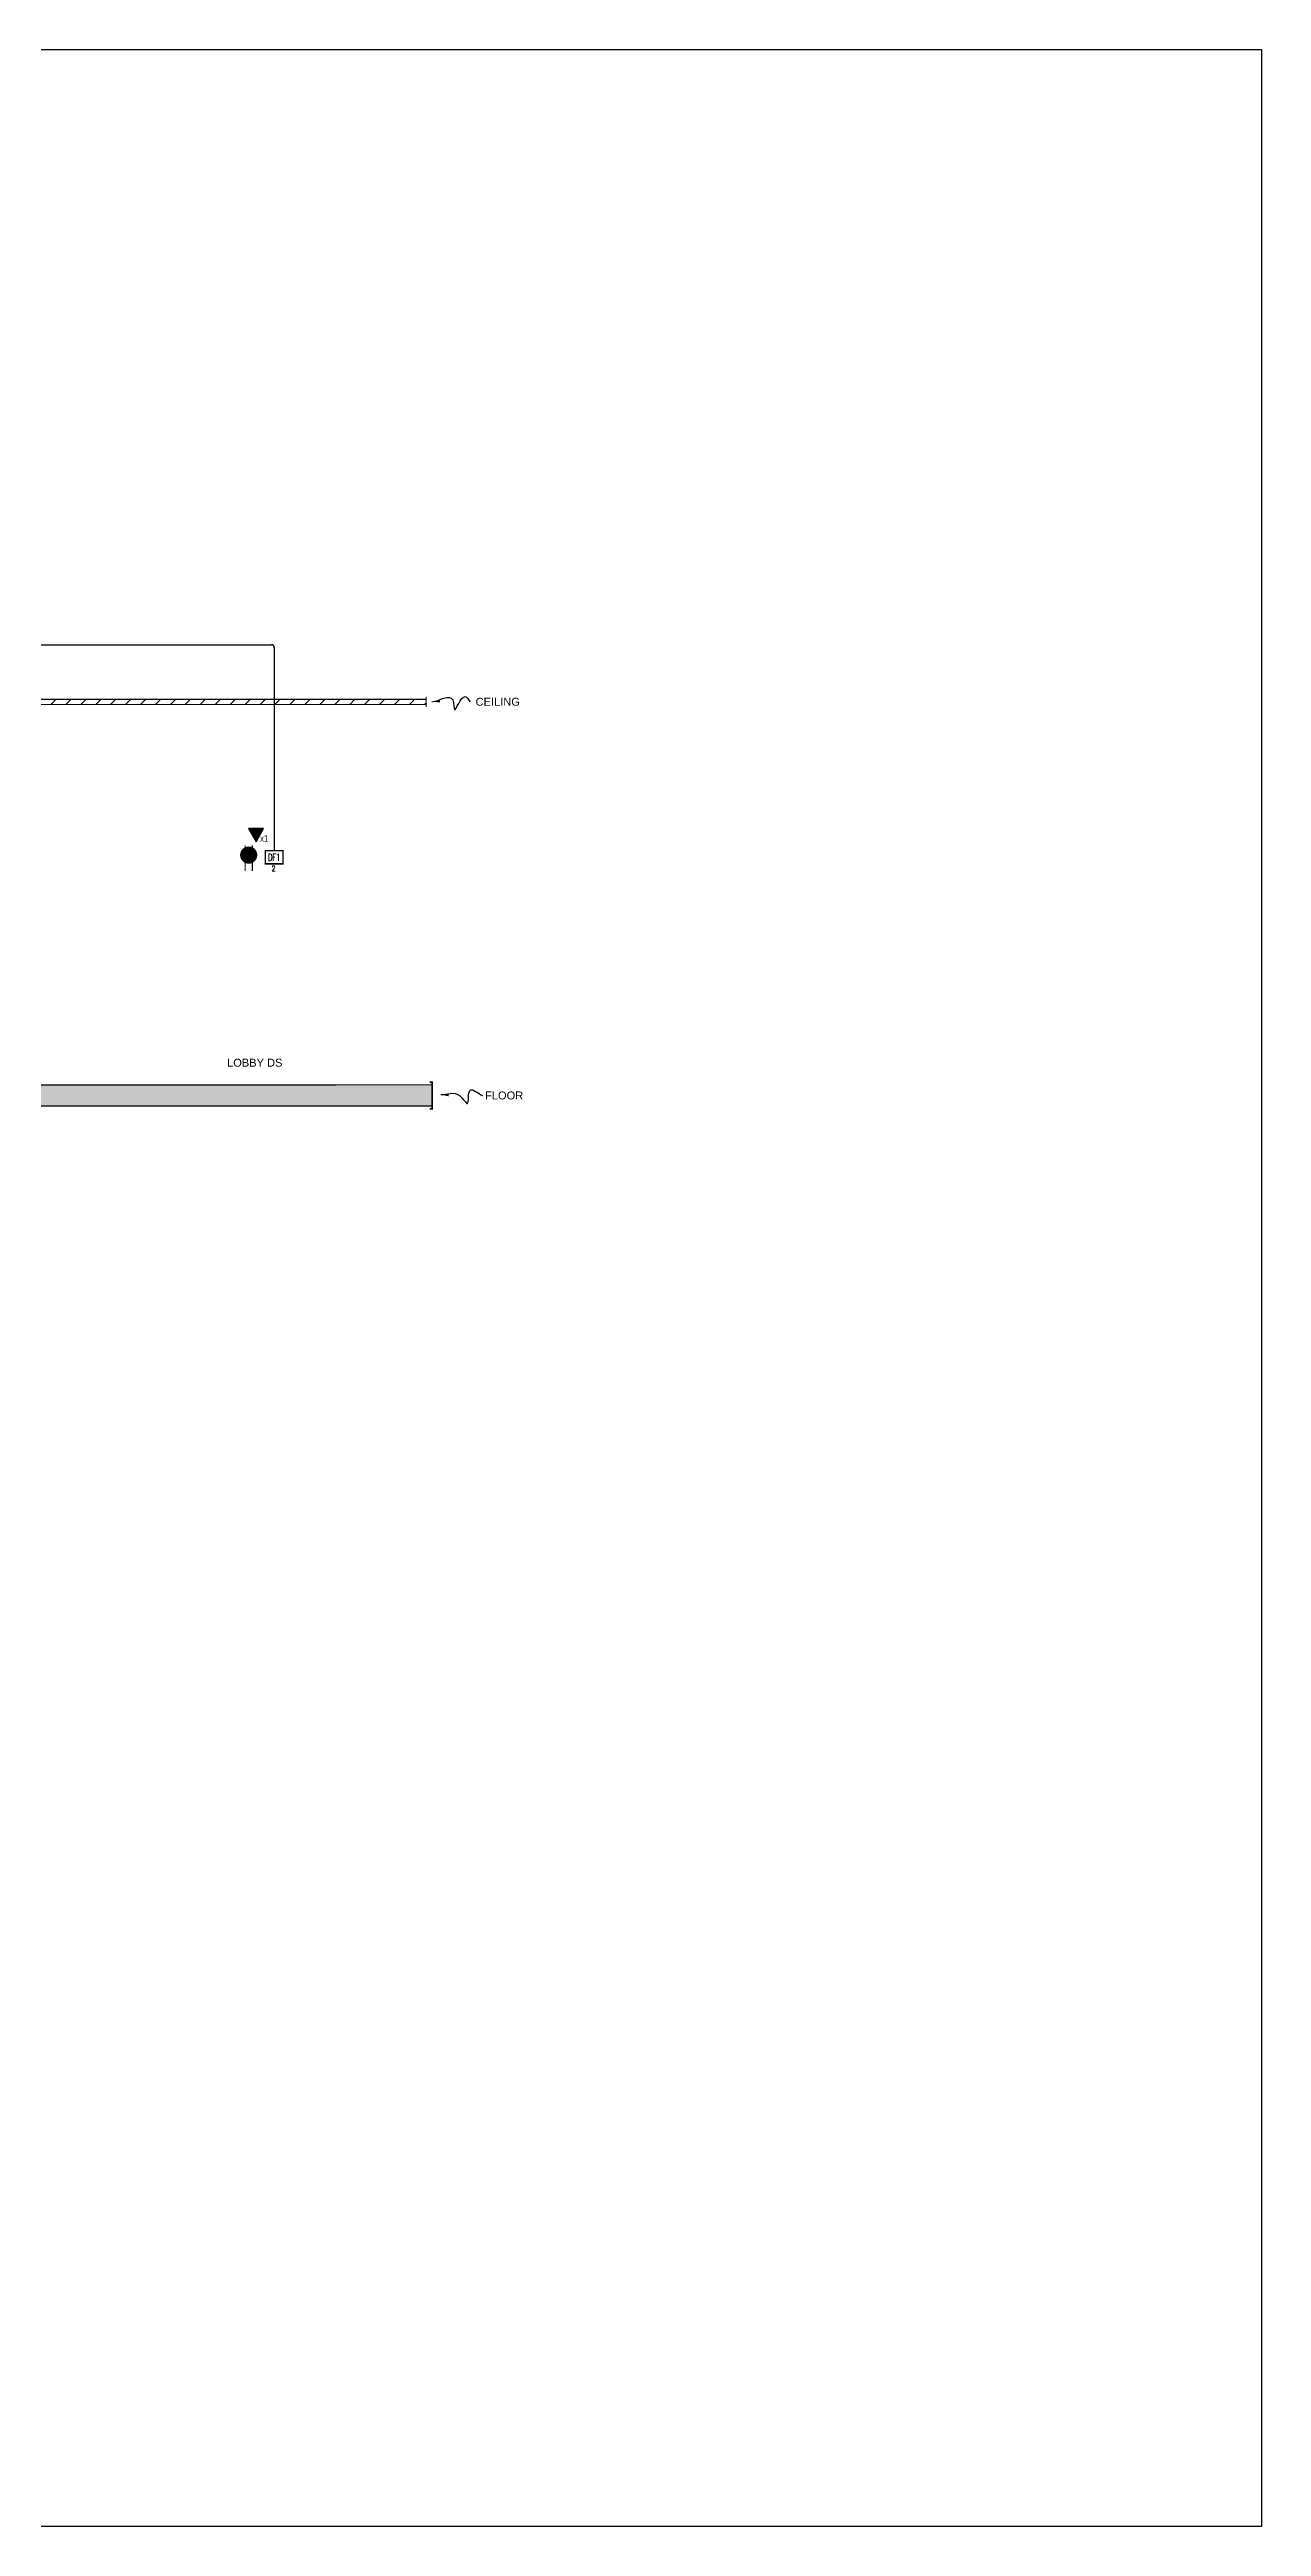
# Model space of a CAD drawing. Extents: x 0 to 36.7, y 0 to 29.3.
# Drawn here: x 22.36 to 36.7, y 0 to 29.3 of the extents above; entities that cross this region are included whole.
import ezdxf
from ezdxf.enums import TextEntityAlignment as Align

# ---------------------------------------------------------------- set-up
doc = ezdxf.new("R2010")
doc.units = 0
doc.header["$MEASUREMENT"] = 0
doc.layers.get('0').update_dxf_attribs({"linetype": 'CONTINUOUS'})
doc.layers.get('DEFPOINTS').update_dxf_attribs({"linetype": 'CONTINUOUS'})
for name, color, linetype in [('AV-Flor-Elec-Devc', 160, 'CONTINUOUS'), ('AV-Risr-Obje', 160, 'CONTINUOUS'), ('Device Fill', 255, 'CONTINUOUS'), ('HATCH', 252, 'CONTINUOUS'), ('TEXT-MEDIUM', 1, 'CONTINUOUS'), ('TEXT-SMALL', 7, 'CONTINUOUS')]:
    doc.layers.add(name, color=color, linetype=linetype)
doc.styles.add('NARROW', font='ARIALN.TTF')
doc.styles.add('ROMANS', font='romans', dxfattribs={"width": 0.875})
doc.styles.get("Standard").update_dxf_attribs({"font": 'arial.ttf'})
doc.dimstyles.get("Standard").update_dxf_attribs({"dimtxt": 0.08, "dimasz": 0.09375, "dimexe": 0.09375, "dimexo": 0.09375, "dimgap": 0.0625, "dimtad": 0, "dimtih": 1, "dimtoh": 1, "dimdec": 4, "dimzin": 4, "dimdsep": 46, "dimlunit": 5, "dimtxsty": 'Standard', "dimcen": -0.0625, "dimadec": 0, "dimazin": 0, "dimtfac": 1, "dimtdec": 4, "dimtmove": 0, "dimatfit": 3, "dimfxl": 1, "dimfrac": 1, "dimtolj": 1, "dimtzin": 0, "dimarcsym": 0})

# ---------------------------------------------------------------- blocks, each defined once
blk = doc.blocks.new('dev-lan-closed')
blk.add_hatch(color=256).paths.add_polyline_path([(0, 0), (0.108, 0.187), (-0.108, 0.187)])
blk.add_lwpolyline([(0, 0), (0.108, 0.187), (-0.108, 0.187)], close=True)
at = {"style": 'NARROW'}
blk.add_attdef('ID', text='', height=0.0781, dxfattribs=at).set_placement((0, 0.219), align=Align.CENTER)
blk = doc.blocks.new('DEV-RECT')
at = {"const_width": 0.02}
blk.add_lwpolyline([(-0.125, -0.09375), (0.125, -0.09375), (0.125, 0.09375), (-0.125, 0.09375)], close=True, dxfattribs=at)
at = {"layer": 'TEXT-MEDIUM', "style": 'ROMANS', "width": 0.45}
blk.add_attdef('DEV-RECT', text='', height=0.1, dxfattribs=at).set_placement((0, 0), align=Align.MIDDLE)
at = {"layer": 'TEXT-SMALL', "style": 'ROMANS', "width": 0.45}
blk.add_attdef('ID', (0.1875, -0.09375), '', height=0.07812, dxfattribs=at)
blk = doc.blocks.new('120vac-2')
at = {"layer": 'Device Fill'}
h = blk.add_hatch(color=256, dxfattribs=at)
edge = h.paths.add_edge_path()
edge.add_arc((0, 0.188), 0.0938, 180, 360)
edge.add_arc((0, 0.188), 0.0938, 0, 180)
at = {"const_width": 0.015}
for points in [[(-0.042, 0.302), (-0.042, 0)], [(0.042, 0.302), (0.042, 0)]]:
    blk.add_lwpolyline(points, dxfattribs=at)
blk.add_lwpolyline([(-0.094, 0.188, 1), (0.094, 0.188, 1)], format="xyb", close=True, dxfattribs=at)
blk.add_attdef('IG', (0.125, 0.094), '', height=0.0781)

msp = doc.modelspace()

# ---------------------------------------------------------------- hatches: boundary and pattern name
h = msp.add_hatch()
h.set_pattern_fill('ANSI31', color=256)
h.set_pattern_definition([(45, (-66.87775, -143.36156), (-0.08838835, 0.08838835), [])])
h.paths.add_polyline_path([(26.816, 21.615), (9.964, 21.615), (9.964, 21.646), (9.964, 21.521), (9.964, 21.552), (26.816, 21.552), (26.816, 21.521), (26.816, 21.646)])
at = {"layer": 'HATCH'}
h = msp.add_hatch(dxfattribs=at)
h.set_pattern_fill('AR-CONC', color=256, scale=0.041667, style=0)
h.set_pattern_definition([(50, (-112.44075, 12.17857), (0.2988584, -0.02614672), [0.03125, -0.34375]), (355, (-112.44075, 12.17857), (-0.05781306, 0.3134134), [0.025, -0.275]), (100.45144, (-112.41585, 12.1764), (0.24104535, 0.28726666), [0.0265584, -0.29214255]), (46.1842, (-112.44075, 12.2619), (0.4446839, -0.0689664), [0.046875, -0.515625]), (96.63564, (-112.4037, 12.25615), (0.3894425, 0.4058828), [0.0398376, -0.438214]), (351.18416, (-112.44075, 12.2619), (0.3894425, 0.4058828), [0.0375, -0.4125]), (21, (-112.39908, 12.24107), (0.24871127, -0.16775787), [0.03125, -0.34375]), (326, (-112.39908, 12.24107), (0.1013814, 0.30214585), [0.025, -0.275]), (71.45144, (-112.37836, 12.2271), (0.35009266, 0.134388), [0.0265584, -0.29214255]), (37.5, (-112.44075, 12.17857), (0.00506661, 0.13870577), [0, -0.27166667, 0, -0.27916667, 0, -0.27604167]), (7.5, (-112.44075, 12.17857), (0.1096123, 0.16433821), [0, -0.15916667, 0, -0.26541667, 0, -0.10520833]), (327.5, (-112.53367, 12.17857), (0.222426015, -0.00939786), [0, -0.10416667, 0, -0.325, 0, -0.43125]), (317.5, (-112.57533, 12.17857), (0.24299424, 0.0417104), [0, -0.13541667, 0, -0.21583333, 0, -0.30625])])
h.paths.add_polyline_path([(14.036, 17.053), (14.036, 16.803), (26.888, 16.802), (26.888, 17.052)])

# ---------------------------------------------------------------- linework, layer by layer
for p, q in [((18.48, 22.259), (24.987, 22.259)), ((25.018, 22.228), (25.018, 19.824))]:
    msp.add_line(p, q)
at = {"const_width": 0.015}
msp.add_lwpolyline([(26.816, 21.615), (9.964, 21.615), (9.964, 21.646), (9.964, 21.521), (9.964, 21.552), (26.816, 21.552), (26.816, 21.521), (26.816, 21.646)], close=True, dxfattribs=at)
for points, const_width in [([(26.888, 17.053), (14.036, 17.052)], 0.015), ([(26.857, 17.084), (26.888, 17.084), (26.888, 16.771), (26.857, 16.771)], 0.02), ([(14.036, 16.802), (26.888, 16.803)], 0.015)]:
    msp.add_lwpolyline(points, dxfattribs=dict(const_width=const_width))
msp.add_arc((24.987, 22.228), 0.0312, 0, 90)
at = {"layer": 'DEFPOINTS'}
msp.add_lwpolyline([(0, 29.3), (36.7, 29.3), (36.7, 0), (0, 0)], close=True, dxfattribs=at)

# ---------------------------------------------------------------- block references
at = {"layer": 'AV-Flor-Elec-Devc'}
msp.add_blockref('120vac-2', (24.716, 19.583), dxfattribs=at)
at = {"layer": 'AV-Risr-Obje', "xscale": 0.8333333333333286, "yscale": 0.8333333333333286, "zscale": 0.8333333333333286}
msp.add_blockref('dev-lan-closed', (24.803, 19.929), dxfattribs=at)
at = {"layer": 'AV-Risr-Obje'}
ref = msp.add_blockref('DEV-RECT', (25.018, 19.746), dxfattribs=dict(at, xscale=0.833333333333333, yscale=0.833333333333333, zscale=0.833333333333333))
ref.add_attrib('DEV-RECT', 'DF1', dxfattribs={"layer": 'TEXT-MEDIUM', "height": 0.0833, "style": 'ROMANS', "width": 0.7}).set_placement((25.018, 19.746), align=Align.MIDDLE)
ref.add_attrib('ID', '2', (24.986, 19.58), dxfattribs={"layer": 'TEXT-SMALL', "height": 0.0651, "style": 'ROMANS', "width": 0.8})

# ---------------------------------------------------------------- texts
at = {"insert": (24.46, 17.362), "char_height": 0.0938, "width": 3.63734, "attachment_point": 1}
msp.add_mtext('LOBBY DS', dxfattribs=at)
at = {"layer": 'AV-Risr-Obje', "insert": (24.852, 20.007), "char_height": 0.0782, "width": 0.20833, "attachment_point": 1, "style": 'NARROW'}
msp.add_mtext('x1', dxfattribs=at)
at = {"layer": 'TEXT-MEDIUM', "width": 0.21875, "attachment_point": 4}
for s, insert, char_height in [('\\A1;CEILING', (27.401, 21.584), 0.09375), ('FLOOR', (27.513, 16.927), 0.0938)]:
    msp.add_mtext(s, dxfattribs=dict(at, insert=insert, char_height=char_height))

# ---------------------------------------------------------------- leaders
at = {"layer": 'TEXT-MEDIUM', "path_type": 1, "annotation_type": 0, "has_hookline": 1, "hookline_direction": 0}
for points, text_width in [([(26.885, 21.584), (27.13, 21.608), (27.151, 21.49), (27.276, 21.646), (27.338, 21.584)], 0.509), ([(26.988, 16.938), (27.211, 16.927), (27.305, 16.833), (27.336, 16.989), (27.482, 16.927)], 0.439)]:
    msp.add_leader(points, dimstyle='Standard', override={"dimtxt": 0.09375, "dimgap": 0.0625, "dimtad": 0}, dxfattribs=dict(at, text_width=text_width))

doc.saveas('drawing.dxf')
